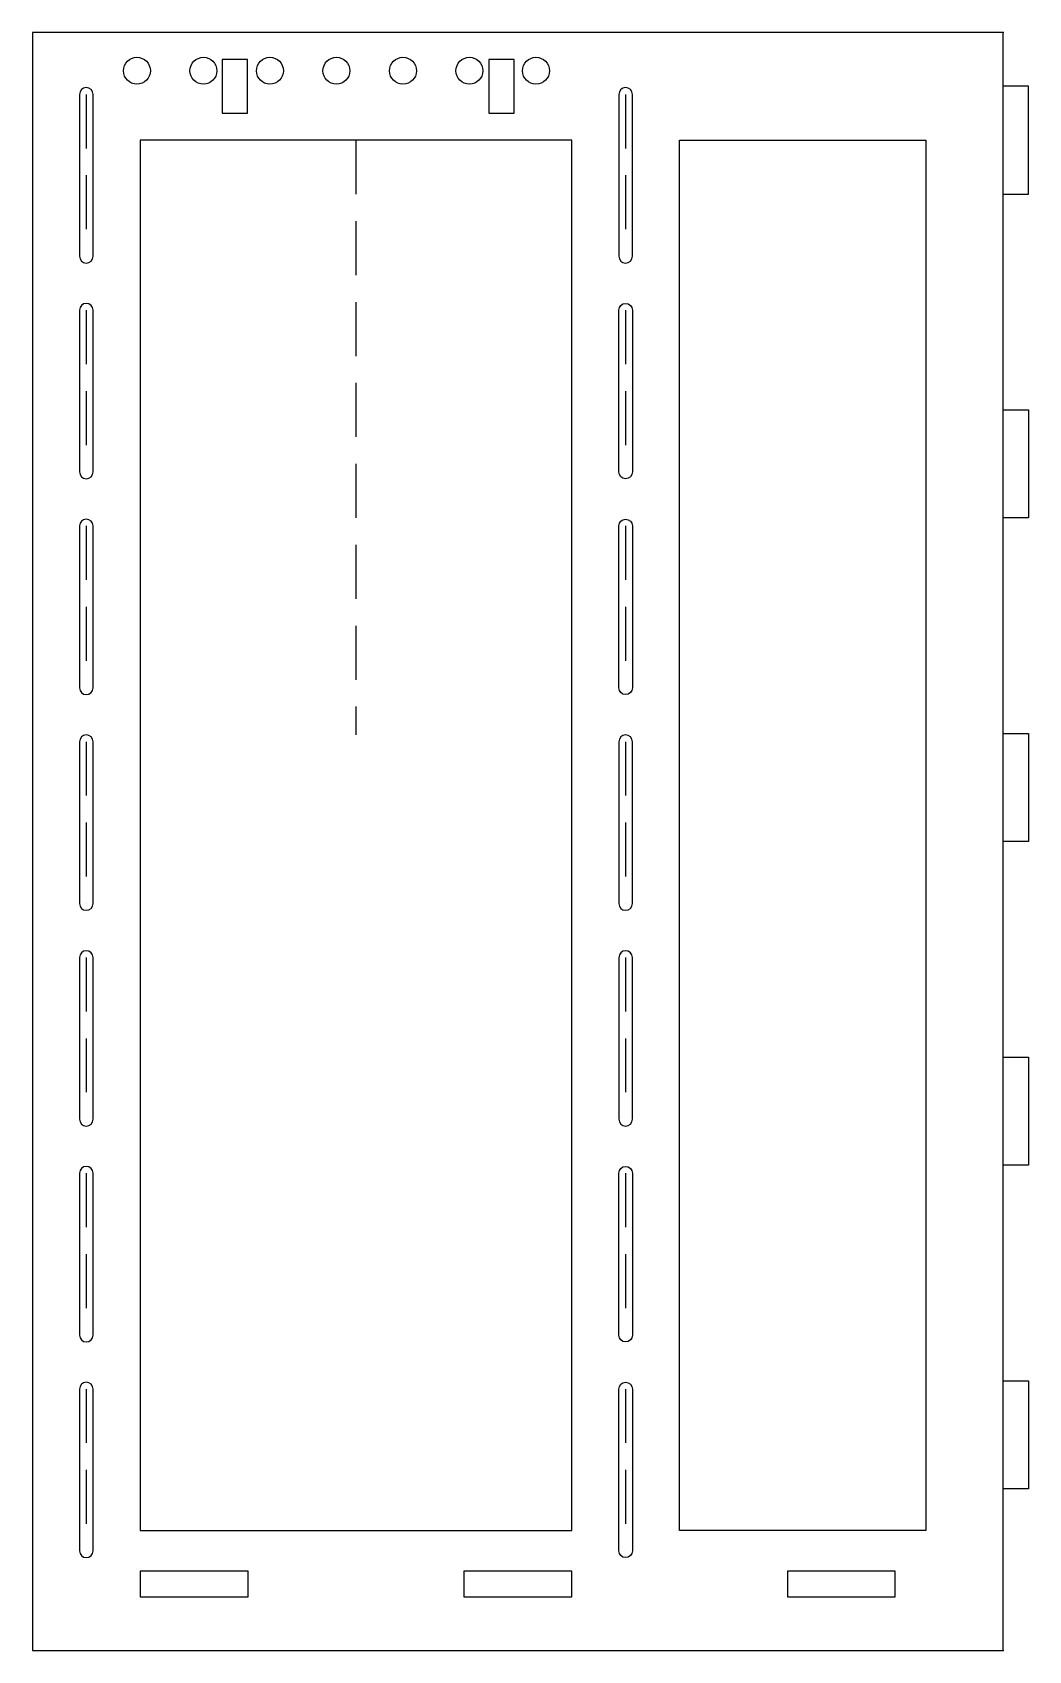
# Model space of a CAD drawing. Header units: inches. Extents: x -9 to 0.2, y 0 to 15.
import ezdxf

# ---------------------------------------------------------------- set-up
doc = ezdxf.new("R2010")
doc.units = ezdxf.units.IN
doc.linetypes.add('DASHED', pattern=[0.75, 0.5, -0.25])
doc.layers.get('0').update_dxf_attribs({"linetype": 'CONTINUOUS'})

msp = doc.modelspace()

# ---------------------------------------------------------------- linework, layer by layer
for p, q in [((0, 15), (-9, 15)), ((-9, 15), (-9, 0)), ((0, 0), (0, 15)), ((0, 14.5), (0, 15)), ((0, 13.5), (0, 14.5)), ((0.236, 14.5), (0, 14.5)), ((0.236, 13.5), (0.236, 14.5)), ((0, 13.5), (0.236, 13.5)), ((0, 11.5), (0, 13.5)), ((0, 10.5), (0, 11.5)), ((0, 11.5), (0.236, 11.5)), ((0.236, 11.5), (0.236, 10.5)), ((0.236, 10.5), (0, 10.5)), ((0, 8.5), (0, 10.5)), ((0, 7.5), (0, 8.5)), ((0, 8.5), (0.236, 8.5)), ((0.236, 8.5), (0.236, 7.5)), ((0.236, 7.5), (0, 7.5)), ((0, 5.5), (0, 7.5)), ((0, 4.5), (0, 5.5)), ((0, 5.5), (0.236, 5.5)), ((0.236, 5.5), (0.236, 4.5)), ((0.236, 4.5), (0, 4.5)), ((0, 2.5), (0, 4.5)), ((0, 1.5), (0, 2.5)), ((0, 2.5), (0.236, 2.5)), ((0.236, 2.5), (0.236, 1.5)), ((0.236, 1.5), (0, 1.5)), ((0, 0), (0, 1.5)), ((-9, 0), (0, 0))]:
    msp.add_line(p, q)
at = {"linetype": 'DASHED'}
for p, q in [((-8.5, 14.425), (-8.5, 12.925)), ((-3.5, 14.425), (-3.5, 12.925)), ((-6, 14), (-6, 8.489)), ((-8.5, 12.425), (-8.5, 10.925)), ((-3.5, 12.425), (-3.5, 10.925)), ((-8.5, 10.425), (-8.5, 8.925)), ((-3.5, 10.425), (-3.5, 8.925)), ((-8.5, 8.425), (-8.5, 6.925)), ((-3.5, 8.425), (-3.5, 6.925)), ((-8.5, 6.425), (-8.5, 4.925)), ((-3.5, 6.425), (-3.5, 4.925)), ((-8.5, 4.425), (-8.5, 2.925)), ((-3.5, 4.425), (-3.5, 2.925)), ((-8.5, 2.425), (-8.5, 0.925)), ((-3.5, 2.425), (-3.5, 0.925))]:
    msp.add_line(p, q, dxfattribs=at)
for points in [[(-7.005, 14.75), (-7.241, 14.75), (-7.241, 14.25), (-7.005, 14.25)], [(-4.533, 14.75), (-4.769, 14.75), (-4.769, 14.25), (-4.533, 14.25)], [(-4, 14), (-8, 14), (-8, 1.114), (-4, 1.114)], [(-3, 14), (-0.717, 14), (-0.717, 1.114), (-3, 1.114)], [(-8, 0.5), (-7, 0.5), (-7, 0.736), (-8, 0.736)], [(-5, 0.5), (-4, 0.5), (-4, 0.736), (-5, 0.736)], [(-1, 0.736), (-2, 0.736), (-2, 0.5), (-1, 0.5)]]:
    msp.add_lwpolyline(points, close=True)
for points in [[(-8.563, 14.425), (-8.563, 12.925, 1), (-8.437, 12.925), (-8.437, 14.425, 1)], [(-3.437, 14.425, 1), (-3.563, 14.425), (-3.563, 12.925, 1), (-3.437, 12.925)], [(-8.437, 10.925), (-8.437, 12.425, 1), (-8.563, 12.425), (-8.563, 10.925, 1)], [(-3.563, 10.925), (-3.563, 12.425, -1), (-3.437, 12.425), (-3.437, 10.925, -1)], [(-8.437, 8.925), (-8.437, 10.425, 1), (-8.563, 10.425), (-8.563, 8.925, 1)], [(-3.437, 10.425), (-3.437, 8.925, -1), (-3.563, 8.925), (-3.563, 10.425, -1)], [(-8.437, 6.925), (-8.437, 8.425, 1), (-8.563, 8.425), (-8.563, 6.925, 1)], [(-3.563, 6.925, 1), (-3.437, 6.925), (-3.437, 8.425, 1), (-3.563, 8.425)], [(-8.437, 4.925), (-8.437, 6.425, 1), (-8.563, 6.425), (-8.563, 4.925, 1)], [(-3.563, 4.925, 1), (-3.437, 4.925), (-3.437, 6.425, 1), (-3.563, 6.425)], [(-8.437, 2.925), (-8.437, 4.425, 1), (-8.563, 4.425), (-8.563, 2.925, 1)], [(-3.563, 2.925), (-3.563, 4.425, -1), (-3.437, 4.425), (-3.437, 2.925, -1)], [(-8.437, 0.925), (-8.437, 2.425, 1), (-8.563, 2.425), (-8.563, 0.925, 1)], [(-3.563, 0.925), (-3.563, 2.425, -1), (-3.437, 2.425), (-3.437, 0.925, -1)]]:
    msp.add_lwpolyline(points, format="xyb", close=True)
for centre in [(-8.031, 14.644), (-7.414, 14.644), (-6.798, 14.644), (-6.181, 14.644), (-5.564, 14.644), (-4.948, 14.644), (-4.331, 14.644)]:
    msp.add_circle(centre, 0.125)
for p in [(0, 15), (0, 0)]:
    msp.add_point(p)

doc.saveas('drawing.dxf')
